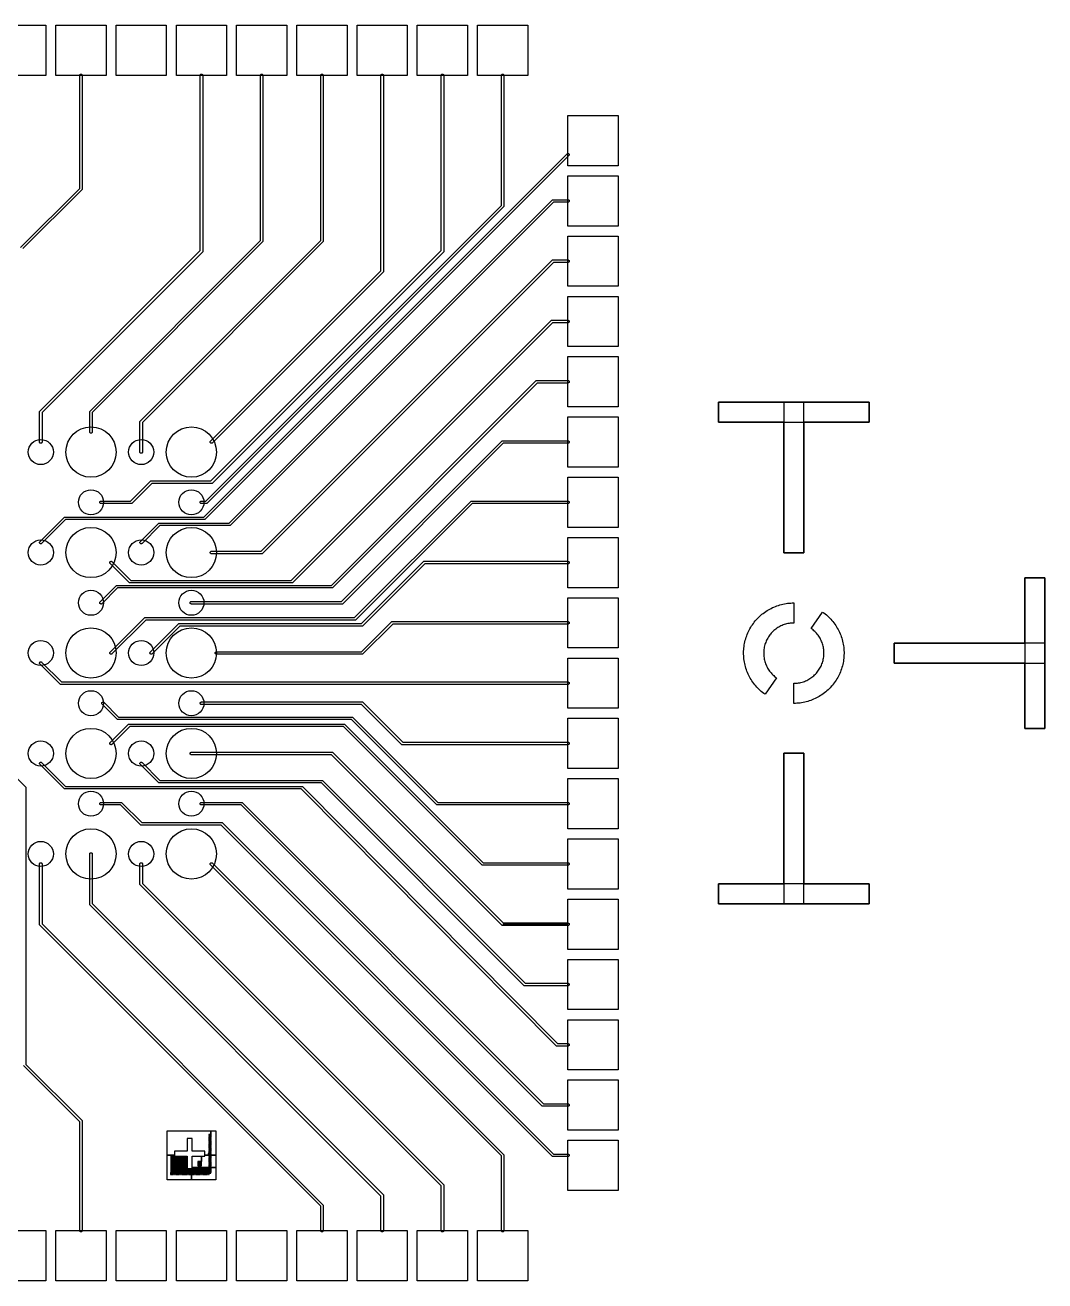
# Model space of a CAD drawing. Extents: x -17000 to 83000, y -61000 to 39000.
# Drawn here: x 51344 to 61500, y -46250 to -33750 of the extents above; entities that cross this region are included whole.
import ezdxf

# ---------------------------------------------------------------- set-up
doc = ezdxf.new("R2010")
doc.units = 0
doc.layers.add('Central Electrodes', color=2, linetype='CONTINUOUS')

# ---------------------------------------------------------------- blocks, each defined once
blk = doc.blocks.new('BIG_photolith_alignment1')
at = {"layer": 'Central Electrodes'}
for points in [[(-225, -17.5), (-225, 225), (210, 225), (210, 190), (190, 190), (190, 185), (210, 185), (210, 180.5), (190, 180.5), (190, 175.5), (210, 175.5), (210, 171), (190, 171), (190, 166), (210, 166), (210, 161.5), (190, 161.5), (190, 156.5), (210, 156.5), (210, 152), (190, 152), (190, 147), (210, 147), (210, 142.5), (190, 142.5), (190, 137.5), (210, 137.5), (210, 133), (190, 133), (190, 128), (210, 128), (210, 123.5), (190, 123.5), (190, 118.5), (210, 118.5), (210, 114), (190, 114), (190, 109), (210, 109), (210, 104.5), (190, 104.5), (190, 99.5), (210, 99.5), (210, 95), (190, 95), (190, 90), (210, 90), (210, 85.5), (190, 85.5), (190, 80.5), (210, 80.5), (210, 76), (190, 76), (190, 71), (210, 71), (210, 66.5), (190, 66.5), (190, 61.5), (210, 61.5), (210, 57), (190, 57), (190, 52), (210, 52), (210, 47.5), (190, 47.5), (190, 42.5), (210, 42.5), (210, 38), (190, 38), (190, 33), (210, 33), (210, 28.5), (190, 28.5), (190, 23.5), (210, 23.5), (210, 19), (190, 19), (190, 14), (210, 14), (210, 9.5), (190, 9.5), (190, 4.5), (210, 4.5), (210, 0), (185, 0), (185, -5), (210, -5), (210, -9.5), (190, -9.5), (190, -14.5), (210, -14.5), (210, 225), (260, 225), (260, -17.5), (150, -17.5), (150, 25), (25, 25), (25, 150), (-25, 150), (-25, 25), (-150, 25), (-150, -17.5)], [(-225, -260), (-225, -17.5), (-185, -17.5), (-185, -190), (-190, -190), (-190, -210), (-185, -210), (-185, -17.5), (-175.5, -17.5), (-175.5, -190), (-180.5, -190), (-180.5, -210), (-175.5, -210), (-175.5, -17.5), (-166, -17.5), (-166, -190), (-171, -190), (-171, -210), (-166, -210), (-166, -17.5), (-156.5, -17.5), (-156.5, -190), (-161.5, -190), (-161.5, -210), (-156.5, -210), (-156.5, -17.5), (-150, -17.5), (-150, -25), (-147, -25), (-147, -190), (-152, -190), (-152, -210), (-147, -210), (-147, -25), (-137.5, -25), (-137.5, -190), (-142.5, -190), (-142.5, -210), (-137.5, -210), (-137.5, -25), (-128, -25), (-128, -190), (-133, -190), (-133, -210), (-128, -210), (-128, -25), (-118.5, -25), (-118.5, -190), (-123.5, -190), (-123.5, -210), (-118.5, -210), (-118.5, -25), (-109, -25), (-109, -190), (-114, -190), (-114, -210), (-109, -210), (-109, -25), (-99.5, -25), (-99.5, -190), (-104.5, -190), (-104.5, -210), (-99.5, -210), (-99.5, -25), (-90, -25), (-90, -190), (-95, -190), (-95, -210), (-90, -210), (-90, -25), (-80.5, -25), (-80.5, -190), (-85.5, -190), (-85.5, -210), (-80.5, -210), (-80.5, -25), (-71, -25), (-71, -190), (-76, -190), (-76, -210), (-71, -210), (-71, -25), (-61.5, -25), (-61.5, -190), (-66.5, -190), (-66.5, -210), (-61.5, -210), (-61.5, -25), (-52, -25), (-52, -190), (-57, -190), (-57, -210), (-52, -210), (-52, -25), (-42.5, -25), (-42.5, -190), (-47.5, -190), (-47.5, -210), (-42.5, -210), (-42.5, -25), (-33, -25), (-33, -190), (-38, -190), (-38, -210), (-33, -210), (-33, -25), (-25, -25), (-25, -150), (-23.5, -150), (-23.5, -190), (-28.5, -190), (-28.5, -210), (-23.5, -210), (-23.5, -150), (-14, -150), (-14, -190), (-19, -190), (-19, -210), (-14, -210), (-14, -150), (-4.5, -150), (-4.5, -190), (-9.5, -190), (-9.5, -210), (-4.5, -210), (-4.5, -150), (5, -150), (5, -185), (0, -185), (0, -210), (5, -210), (5, -150), (14.5, -150), (14.5, -190), (9.5, -190), (9.5, -210), (14.5, -210), (14.5, -150), (17.5, -150), (17.5, -260)], [(25, -138.75), (25, -25), (117.5, -25), (117.5, -77.5), (82.5, -77.5), (82.5, -122.5), (117.5, -122.5), (117.5, -25), (150, -25), (150, -17.5), (210, -17.5), (210, -19), (190, -19), (190, -24), (210, -24), (210, -28.5), (190, -28.5), (190, -33.5), (210, -33.5), (210, -38), (190, -38), (190, -43), (210, -43), (210, -47.5), (190, -47.5), (190, -52.5), (210, -52.5), (210, -57), (190, -57), (190, -62), (210, -62), (210, -66.5), (190, -66.5), (190, -71.5), (210, -71.5), (210, -76), (190, -76), (190, -81), (210, -81), (210, -85.5), (190, -85.5), (190, -90.5), (210, -90.5), (210, -95), (190, -95), (190, -100), (210, -100), (210, -104.5), (190, -104.5), (190, -109.5), (210, -109.5), (210, -114), (190, -114), (190, -119), (210, -119), (210, -123.5), (190, -123.5), (190, -128.5), (210, -128.5), (210, -133), (190, -133), (190, -138), (210, -138), (210, -17.5), (260, -17.5), (260, -138.75)], [(92.5, -117.5), (87.5, -112.5), (87.5, -87.5), (92.5, -82.5), (107.5, -82.5), (112.5, -87.5), (112.5, -112.5), (107.5, -117.5), (92.5, -117.5), (92.5, -110), (95, -112.5), (105, -112.5), (107.5, -110), (107.5, -90), (105, -87.5), (95, -87.5), (92.5, -90)], [(17.5, -260), (17.5, -150), (24, -150), (24, -190), (19, -190), (19, -210), (24, -210), (24, -150), (25, -150), (25, -138.75), (33.5, -138.75), (33.5, -190), (28.5, -190), (28.5, -210), (33.5, -210), (33.5, -138.75), (43, -138.75), (43, -190), (38, -190), (38, -210), (43, -210), (43, -138.75), (52.5, -138.75), (52.5, -190), (47.5, -190), (47.5, -210), (52.5, -210), (52.5, -138.75), (62, -138.75), (62, -190), (57, -190), (57, -210), (62, -210), (62, -138.75), (71.5, -138.75), (71.5, -190), (66.5, -190), (66.5, -210), (71.5, -210), (71.5, -138.75), (81, -138.75), (81, -190), (76, -190), (76, -210), (81, -210), (81, -138.75), (90.5, -138.75), (90.5, -190), (85.5, -190), (85.5, -210), (90.5, -210), (90.5, -138.75), (100, -138.75), (100, -190), (95, -190), (95, -210), (100, -210), (100, -138.75), (109.5, -138.75), (109.5, -190), (104.5, -190), (104.5, -210), (109.5, -210), (109.5, -138.75), (119, -138.75), (119, -190), (114, -190), (114, -210), (119, -210), (119, -138.75), (128.5, -138.75), (128.5, -190), (123.5, -190), (123.5, -210), (128.5, -210), (128.5, -138.75), (138, -138.75), (138, -190), (133, -190), (133, -210), (138, -210), (138, -138.75), (147.5, -138.75), (147.5, -190), (142.5, -190), (142.5, -210), (147.5, -210), (147.5, -138.75), (157, -138.75), (157, -190), (152, -190), (152, -210), (157, -210), (157, -138.75), (166.5, -138.75), (166.5, -190), (161.5, -190), (161.5, -210), (166.5, -210), (166.5, -138.75), (176, -138.75), (176, -190), (171, -190), (171, -210), (176, -210), (176, -138.75), (185.5, -138.75), (185.5, -190), (180.5, -190), (180.5, -210), (185.5, -210), (185.5, -138.75), (210, -138.75), (210, -142.5), (190, -142.5), (190, -147.5), (210, -147.5), (210, -152), (190, -152), (190, -157), (210, -157), (210, -161.5), (190, -161.5), (190, -166.5), (210, -166.5), (210, -171), (190, -171), (190, -176), (210, -176), (210, -180.5), (190, -180.5), (190, -185.5), (210, -185.5), (210, -190), (190, -190), (190, -210), (195, -210), (195, -195), (210, -195), (210, -138.75), (260, -138.75), (260, -260)]]:
    blk.add_lwpolyline(points, close=True, dxfattribs=at)
blk = doc.blocks.new('Half_moon_alignment1')
at = {"layer": 'Central Electrodes'}
for points in [[(-286.79, -409.58), (-299.5, -400.5), (-311.75, -391), (-324, -381), (-335.75, -370.75), (-347, -360), (-358, -349), (-368.75, -337.5), (-379.25, -326), (-389.25, -314), (-398.75, -301.5), (-408, -289), (-417, -276), (-425.25, -263), (-433.25, -249.5), (-441, -236), (-448, -222), (-454.75, -208), (-461, -193.5), (-466.75, -179), (-472.25, -164.5), (-477.25, -149.5), (-481.5, -134.5), (-485.5, -119.5), (-489, -104.25), (-492, -89), (-494.5, -73.5), (-496.75, -58), (-498.25, -42.5), (-499.25, -27), (-500, -11.25), (-500, 4.25), (-499.75, 20), (-498.75, 35.5), (-497.5, 51), (-495.5, 66.5), (-493.25, 82), (-490.5, 97.5), (-487.25, 112.75), (-483.5, 127.75), (-479.25, 143), (-474.5, 157.75), (-469.25, 172.5), (-463.75, 187), (-457.75, 201.5), (-451, 215.75), (-444.25, 229.75), (-436.75, 243.5), (-429, 257), (-420.75, 270.25), (-412, 283.25), (-403, 296), (-393.5, 308.5), (-383.75, 320.5), (-373.5, 332.5), (-363, 344), (-352, 355), (-340.75, 366), (-329.25, 376.5), (-317.25, 386.5), (-305, 396.25), (-292.5, 405.5), (-279.75, 414.5), (-266.5, 423), (-253.25, 431.25), (-239.75, 438.75), (-225.75, 446), (-211.75, 453), (-197.5, 459.25), (-183, 465.25), (-168.5, 470.75), (-153.75, 475.75), (-138.75, 480.5), (-123.75, 484.5), (-108.5, 488), (-93.25, 491.25), (-77.75, 494), (-62.25, 496.25), (-46.75, 497.75), (-31.25, 499), (-15.5, 499.75), (0, 500), (0, 300), (-12, 299.75), (-24, 299), (-36, 297.75), (-48, 296.25), (-59.75, 294), (-71.5, 291.25), (-83.25, 288.25), (-94.75, 284.75), (-106.25, 280.75), (-117.25, 276.25), (-128.25, 271.25), (-139, 265.75), (-149.75, 260), (-160, 253.75), (-170, 247.25), (-179.75, 240.25), (-189.25, 232.75), (-198.5, 225), (-207.5, 216.75), (-216, 208.25), (-224.25, 199.5), (-232, 190.25), (-239.5, 180.75), (-246.5, 171), (-253.25, 161), (-259.5, 150.75), (-265.25, 140.25), (-270.75, 129.5), (-275.75, 118.5), (-280.25, 107.25), (-284.25, 96), (-288, 84.5), (-291, 72.75), (-293.75, 61), (-296, 49.25), (-297.75, 37.25), (-299, 25.25), (-299.75, 13.25), (-300, 1.25), (-299.75, -10.75), (-299.25, -22.75), (-298, -34.75), (-296.25, -46.75), (-294.25, -58.75), (-291.75, -70.5), (-288.5, -82), (-285, -93.5), (-281, -105), (-276.75, -116.25), (-271.75, -127.25), (-266.5, -138), (-260.75, -148.5), (-254.5, -159), (-248, -169), (-241, -178.75), (-233.5, -188.25), (-225.75, -197.5), (-217.75, -206.5), (-209.25, -215), (-200.5, -223.25), (-191.25, -231.25), (-181.75, -238.75), (-172.07, -245.75)], [(0, -500), (0, -300), (12, -299.75), (24, -299), (36, -297.75), (48, -296.25), (59.75, -294), (71.5, -291.25), (83.25, -288.25), (94.75, -284.75), (106.25, -280.75), (117.25, -276.25), (128.25, -271.25), (139, -265.75), (149.75, -260), (160, -253.75), (170, -247.25), (179.75, -240.25), (189.25, -232.75), (198.5, -225), (207.5, -216.75), (216, -208.25), (224.25, -199.5), (232, -190.25), (239.5, -180.75), (246.5, -171), (253.25, -161), (259.5, -150.75), (265.25, -140.25), (270.75, -129.5), (275.75, -118.5), (280.25, -107.25), (284.25, -96), (288, -84.5), (291, -72.75), (293.75, -61), (296, -49.25), (297.75, -37.25), (299, -25.25), (299.75, -13.25), (300, -1.25), (299.75, 10.75), (299.25, 22.75), (298, 34.75), (296.25, 46.75), (294.25, 58.75), (291.75, 70.5), (288.5, 82), (285, 93.5), (281, 105), (276.75, 116.25), (271.75, 127.25), (266.5, 138), (260.75, 148.5), (254.5, 159), (248, 169), (241, 178.75), (233.5, 188.25), (225.75, 197.5), (217.75, 206.5), (209.25, 215), (200.5, 223.25), (191.25, 231.25), (181.75, 238.75), (172.07, 245.75), (286.79, 409.58), (299.5, 400.5), (311.75, 391), (324, 381), (335.75, 370.75), (347, 360), (358, 349), (368.75, 337.5), (379.25, 326), (389.25, 314), (398.75, 301.5), (408, 289), (417, 276), (425.25, 263), (433.25, 249.5), (441, 236), (448, 222), (454.75, 208), (461, 193.5), (466.75, 179), (472.25, 164.5), (477.25, 149.5), (481.5, 134.5), (485.5, 119.5), (489, 104.25), (492, 89), (494.5, 73.5), (496.75, 58), (498.25, 42.5), (499.25, 27), (500, 11.25), (500, -4.25), (499.75, -20), (498.75, -35.5), (497.5, -51), (495.5, -66.5), (493.25, -82), (490.5, -97.5), (487.25, -112.75), (483.5, -127.75), (479.25, -143), (474.5, -157.75), (469.25, -172.5), (463.75, -187), (457.75, -201.5), (451, -215.75), (444.25, -229.75), (436.75, -243.5), (429, -257), (420.75, -270.25), (412, -283.25), (403, -296), (393.5, -308.5), (383.75, -320.5), (373.5, -332.5), (363, -344), (352, -355), (340.75, -366), (329.25, -376.5), (317.25, -386.5), (305, -396.25), (292.5, -405.5), (279.75, -414.5), (266.5, -423), (253.25, -431.25), (239.75, -438.75), (225.75, -446), (211.75, -453), (197.5, -459.25), (183, -465.25), (168.5, -470.75), (153.75, -475.75), (138.75, -480.5), (123.75, -484.5), (108.5, -488), (93.25, -491.25), (77.75, -494), (62.25, -496.25), (46.75, -497.75), (31.25, -499), (15.5, -499.75)]]:
    blk.add_lwpolyline(points, close=True, dxfattribs=at)

msp = doc.modelspace()

# ---------------------------------------------------------------- linework, layer by layer
at = {"layer": 'Central Electrodes'}
for points in [[(51050, -34250), (51050, -33750), (51550, -33750), (51550, -34250)], [(51650, -34250), (51650, -33750), (52150, -33750), (52150, -34250)], [(52250, -34250), (52250, -33750), (52750, -33750), (52750, -34250)], [(52850, -34250), (52850, -33750), (53350, -33750), (53350, -34250)], [(53450, -34250), (53450, -33750), (53950, -33750), (53950, -34250)], [(54050, -34250), (54050, -33750), (54550, -33750), (54550, -34250)], [(54650, -34250), (54650, -33750), (55150, -33750), (55150, -34250)], [(55250, -34250), (55250, -33750), (55750, -33750), (55750, -34250)], [(55850, -34250), (55850, -33750), (56350, -33750), (56350, -34250)], [(51498.769, -37912.5), (51496.354, -37912.02), (51494.079, -37911.077), (51492.032, -37909.709), (51490.291, -37907.968), (51488.923, -37905.921), (51487.98, -37903.646), (51487.5, -37901.231), (51487.5, -37594.822), (53087.5, -35994.822), (53087.5, -34248.769), (53087.98, -34246.354), (53088.923, -34244.079), (53090.291, -34242.032), (53092.032, -34240.291), (53094.079, -34238.923), (53096.354, -34237.98), (53098.769, -34237.5), (53101.231, -34237.5), (53103.646, -34237.98), (53105.921, -34238.923), (53107.968, -34240.291), (53109.709, -34242.032), (53111.077, -34244.079), (53112.02, -34246.354), (53112.5, -34248.769), (53112.5, -36005.178), (51512.5, -37605.178), (51512.5, -37901.231), (51512.02, -37903.646), (51511.077, -37905.921), (51509.709, -37907.968), (51507.968, -37909.709), (51505.921, -37911.077), (51503.646, -37912.02), (51501.231, -37912.5)], [(51998.769, -37812.5), (51996.354, -37812.02), (51994.079, -37811.077), (51992.032, -37809.709), (51990.291, -37807.968), (51988.923, -37805.921), (51987.98, -37803.646), (51987.5, -37801.231), (51987.5, -37594.822), (53687.5, -35894.822), (53687.5, -34248.769), (53687.98, -34246.354), (53688.923, -34244.079), (53690.291, -34242.032), (53692.032, -34240.291), (53694.079, -34238.923), (53696.354, -34237.98), (53698.769, -34237.5), (53701.231, -34237.5), (53703.646, -34237.98), (53705.921, -34238.923), (53707.968, -34240.291), (53709.709, -34242.032), (53711.077, -34244.079), (53712.02, -34246.354), (53712.5, -34248.769), (53712.5, -35905.178), (52012.5, -37605.178), (52012.5, -37801.231), (52012.02, -37803.646), (52011.077, -37805.921), (52009.709, -37807.968), (52007.968, -37809.709), (52005.921, -37811.077), (52003.646, -37812.02), (52001.231, -37812.5)], [(52098.769, -38512.5), (52096.354, -38512.02), (52094.079, -38511.077), (52092.032, -38509.709), (52090.291, -38507.968), (52088.923, -38505.921), (52087.98, -38503.646), (52087.5, -38501.231), (52087.5, -38498.769), (52087.98, -38496.354), (52088.923, -38494.079), (52090.291, -38492.032), (52092.032, -38490.291), (52094.079, -38488.923), (52096.354, -38487.98), (52098.769, -38487.5), (52394.822, -38487.5), (52594.822, -38287.5), (53194.822, -38287.5), (55487.5, -35994.822), (55487.5, -34248.769), (55487.98, -34246.354), (55488.923, -34244.079), (55490.291, -34242.032), (55492.032, -34240.291), (55494.079, -34238.923), (55496.354, -34237.98), (55498.769, -34237.5), (55501.231, -34237.5), (55503.646, -34237.98), (55505.921, -34238.923), (55507.968, -34240.291), (55509.709, -34242.032), (55511.077, -34244.079), (55512.02, -34246.354), (55512.5, -34248.769), (55512.5, -36005.178), (53205.178, -38312.5), (52605.178, -38312.5), (52405.178, -38512.5)], [(52498.769, -38012.5), (52496.354, -38012.02), (52494.079, -38011.077), (52492.032, -38009.709), (52490.291, -38007.968), (52488.923, -38005.921), (52487.98, -38003.646), (52487.5, -38001.231), (52487.5, -37694.822), (54287.5, -35894.822), (54287.5, -34248.769), (54287.98, -34246.354), (54288.923, -34244.079), (54290.291, -34242.032), (54292.032, -34240.291), (54294.079, -34238.923), (54296.354, -34237.98), (54298.769, -34237.5), (54301.231, -34237.5), (54303.646, -34237.98), (54305.921, -34238.923), (54307.968, -34240.291), (54309.709, -34242.032), (54311.077, -34244.079), (54312.02, -34246.354), (54312.5, -34248.769), (54312.5, -35905.178), (52512.5, -37705.178), (52512.5, -38001.231), (52512.02, -38003.646), (52511.077, -38005.921), (52509.709, -38007.968), (52507.968, -38009.709), (52505.921, -38011.077), (52503.646, -38012.02), (52501.231, -38012.5)], [(53098.769, -38512.5), (53096.354, -38512.02), (53094.079, -38511.077), (53092.032, -38509.709), (53090.291, -38507.968), (53088.923, -38505.921), (53087.98, -38503.646), (53087.5, -38501.231), (53087.5, -38498.769), (53087.98, -38496.354), (53088.923, -38494.079), (53090.291, -38492.032), (53092.032, -38490.291), (53094.079, -38488.923), (53096.354, -38487.98), (53098.769, -38487.5), (53144.822, -38487.5), (56087.5, -35544.822), (56087.5, -34248.769), (56087.98, -34246.354), (56088.923, -34244.079), (56090.291, -34242.032), (56092.032, -34240.291), (56094.079, -34238.923), (56096.354, -34237.98), (56098.769, -34237.5), (56101.231, -34237.5), (56103.646, -34237.98), (56105.921, -34238.923), (56107.968, -34240.291), (56109.709, -34242.032), (56111.077, -34244.079), (56112.02, -34246.354), (56112.5, -34248.769), (56112.5, -35555.178), (53155.178, -38512.5)], [(53198.769, -37912.5), (53196.354, -37912.02), (53194.079, -37911.077), (53192.032, -37909.709), (53190.291, -37907.968), (53188.923, -37905.921), (53187.98, -37903.646), (53187.5, -37901.231), (53187.5, -37898.769), (53187.98, -37896.354), (53188.922, -37894.079), (53190.29, -37892.032), (54887.5, -36194.822), (54887.5, -34248.769), (54887.98, -34246.354), (54888.923, -34244.079), (54890.291, -34242.032), (54892.032, -34240.291), (54894.079, -34238.923), (54896.354, -34237.98), (54898.769, -34237.5), (54901.231, -34237.5), (54903.646, -34237.98), (54905.921, -34238.923), (54907.968, -34240.291), (54909.709, -34242.032), (54911.077, -34244.079), (54912.02, -34246.354), (54912.5, -34248.769), (54912.5, -36205.178), (53207.968, -37909.71), (53205.921, -37911.078), (53203.646, -37912.02), (53201.231, -37912.5)], [(56750, -35150), (56750, -34650), (57250, -34650), (57250, -35150)], [(51498.769, -38912.5), (51496.354, -38912.02), (51494.079, -38911.077), (51492.032, -38909.709), (51490.291, -38907.968), (51488.923, -38905.921), (51487.98, -38903.646), (51487.5, -38901.231), (51487.5, -38898.769), (51487.98, -38896.354), (51488.922, -38894.079), (51490.29, -38892.032), (51734.822, -38647.5), (53124.822, -38647.5), (56742.032, -35030.29), (56744.079, -35028.922), (56746.354, -35027.98), (56748.769, -35027.5), (56751.231, -35027.5), (56753.646, -35027.98), (56755.921, -35028.923), (56757.968, -35030.291), (56759.709, -35032.032), (56761.077, -35034.079), (56762.02, -35036.354), (56762.5, -35038.769), (56762.5, -35041.231), (56762.02, -35043.646), (56761.078, -35045.921), (56759.71, -35047.968), (53135.178, -38672.5), (51745.178, -38672.5), (51507.968, -38909.71), (51505.921, -38911.078), (51503.646, -38912.02), (51501.231, -38912.5)], [(56750, -35750), (56750, -35250), (57250, -35250), (57250, -35750)], [(52498.769, -38912.5), (52496.354, -38912.02), (52494.079, -38911.077), (52492.032, -38909.709), (52490.291, -38907.968), (52488.923, -38905.921), (52487.98, -38903.646), (52487.5, -38901.231), (52487.5, -38898.769), (52487.98, -38896.354), (52488.922, -38894.079), (52490.29, -38892.032), (52674.822, -38707.5), (53374.822, -38707.5), (56594.822, -35487.5), (56751.231, -35487.5), (56753.646, -35487.98), (56755.921, -35488.923), (56757.968, -35490.291), (56759.709, -35492.032), (56761.077, -35494.079), (56762.02, -35496.354), (56762.5, -35498.769), (56762.5, -35501.231), (56762.02, -35503.646), (56761.077, -35505.921), (56759.709, -35507.968), (56757.968, -35509.709), (56755.921, -35511.077), (56753.646, -35512.02), (56751.231, -35512.5), (56605.178, -35512.5), (53385.178, -38732.5), (52685.178, -38732.5), (52507.968, -38909.71), (52505.921, -38911.078), (52503.646, -38912.02), (52501.231, -38912.5)], [(56750, -36350), (56750, -35850), (57250, -35850), (57250, -36350)], [(53198.769, -39012.5), (53196.354, -39012.02), (53194.079, -39011.077), (53192.032, -39009.709), (53190.291, -39007.968), (53188.923, -39005.921), (53187.98, -39003.646), (53187.5, -39001.231), (53187.5, -38998.769), (53187.98, -38996.354), (53188.923, -38994.079), (53190.291, -38992.032), (53192.032, -38990.291), (53194.079, -38988.923), (53196.354, -38987.98), (53198.769, -38987.5), (53694.822, -38987.5), (56594.822, -36087.5), (56751.231, -36087.5), (56753.646, -36087.98), (56755.921, -36088.923), (56757.968, -36090.291), (56759.709, -36092.032), (56761.077, -36094.079), (56762.02, -36096.354), (56762.5, -36098.769), (56762.5, -36101.231), (56762.02, -36103.646), (56761.077, -36105.921), (56759.709, -36107.968), (56757.968, -36109.709), (56755.921, -36111.077), (56753.646, -36112.02), (56751.231, -36112.5), (56605.178, -36112.5), (53705.178, -39012.5)], [(56750, -36950), (56750, -36450), (57250, -36450), (57250, -36950)], [(52384.822, -39302.5), (52190.29, -39107.968), (52188.922, -39105.921), (52187.98, -39103.646), (52187.5, -39101.231), (52187.5, -39098.769), (52187.98, -39096.354), (52188.923, -39094.079), (52190.291, -39092.032), (52192.032, -39090.291), (52194.079, -39088.923), (52196.354, -39087.98), (52198.769, -39087.5), (52201.231, -39087.5), (52203.646, -39087.98), (52205.921, -39088.922), (52207.968, -39090.29), (52395.178, -39277.5), (53994.822, -39277.5), (56584.822, -36687.5), (56751.231, -36687.5), (56753.646, -36687.98), (56755.921, -36688.923), (56757.968, -36690.291), (56759.709, -36692.032), (56761.077, -36694.079), (56762.02, -36696.354), (56762.5, -36698.769), (56762.5, -36701.231), (56762.02, -36703.646), (56761.077, -36705.921), (56759.709, -36707.968), (56757.968, -36709.709), (56755.921, -36711.077), (56753.646, -36712.02), (56751.231, -36712.5), (56595.178, -36712.5), (54005.178, -39302.5)], [(56750, -37550), (56750, -37050), (57250, -37050), (57250, -37550)], [(52098.769, -39512.5), (52096.354, -39512.02), (52094.079, -39511.077), (52092.032, -39509.709), (52090.291, -39507.968), (52088.923, -39505.921), (52087.98, -39503.646), (52087.5, -39501.231), (52087.5, -39498.769), (52087.98, -39496.354), (52088.922, -39494.079), (52090.29, -39492.032), (52254.822, -39327.5), (54394.822, -39327.5), (56434.822, -37287.5), (56751.231, -37287.5), (56753.646, -37287.98), (56755.921, -37288.923), (56757.968, -37290.291), (56759.709, -37292.032), (56761.077, -37294.079), (56762.02, -37296.354), (56762.5, -37298.769), (56762.5, -37301.231), (56762.02, -37303.646), (56761.077, -37305.921), (56759.709, -37307.968), (56757.968, -37309.709), (56755.921, -37311.077), (56753.646, -37312.02), (56751.231, -37312.5), (56445.178, -37312.5), (54405.178, -39352.5), (52265.178, -39352.5), (52107.968, -39509.71), (52105.921, -39511.078), (52103.646, -39512.02), (52101.231, -39512.5)], [(58899.865, -39001.916), (58899.865, -37701.916), (58249.865, -37701.916), (58249.865, -37501.916), (59749.865, -37501.916), (59749.865, -37701.916), (59099.865, -37701.916), (59099.865, -39001.916)], [(56750, -38150), (56750, -37650), (57250, -37650), (57250, -38150)], [(52998.769, -39512.5), (52996.354, -39512.02), (52994.079, -39511.077), (52992.032, -39509.709), (52990.291, -39507.968), (52988.923, -39505.921), (52987.98, -39503.646), (52987.5, -39501.231), (52987.5, -39498.769), (52987.98, -39496.354), (52988.923, -39494.079), (52990.291, -39492.032), (52992.032, -39490.291), (52994.079, -39488.923), (52996.354, -39487.98), (52998.769, -39487.5), (54494.822, -39487.5), (56094.822, -37887.5), (56751.231, -37887.5), (56753.646, -37887.98), (56755.921, -37888.923), (56757.968, -37890.291), (56759.709, -37892.032), (56761.077, -37894.079), (56762.02, -37896.354), (56762.5, -37898.769), (56762.5, -37901.231), (56762.02, -37903.646), (56761.077, -37905.921), (56759.709, -37907.968), (56757.968, -37909.709), (56755.921, -37911.077), (56753.646, -37912.02), (56751.231, -37912.5), (56105.178, -37912.5), (54505.178, -39512.5)], [(56750, -38750), (56750, -38250), (57250, -38250), (57250, -38750)], [(52198.769, -40012.5), (52196.354, -40012.02), (52194.079, -40011.077), (52192.032, -40009.709), (52190.291, -40007.968), (52188.923, -40005.921), (52187.98, -40003.646), (52187.5, -40001.231), (52187.5, -39998.769), (52187.98, -39996.354), (52188.922, -39994.079), (52190.29, -39992.032), (52534.822, -39647.5), (54624.822, -39647.5), (55784.822, -38487.5), (56751.231, -38487.5), (56753.646, -38487.98), (56755.921, -38488.923), (56757.968, -38490.291), (56759.709, -38492.032), (56761.077, -38494.079), (56762.02, -38496.354), (56762.5, -38498.769), (56762.5, -38501.231), (56762.02, -38503.646), (56761.077, -38505.921), (56759.709, -38507.968), (56757.968, -38509.709), (56755.921, -38511.077), (56753.646, -38512.02), (56751.231, -38512.5), (55795.178, -38512.5), (54635.178, -39672.5), (52545.178, -39672.5), (52207.968, -40009.71), (52205.921, -40011.078), (52203.646, -40012.02), (52201.231, -40012.5)], [(56750, -39350), (56750, -38850), (57250, -38850), (57250, -39350)], [(52598.769, -40012.5), (52596.354, -40012.02), (52594.079, -40011.077), (52592.032, -40009.709), (52590.291, -40007.968), (52588.923, -40005.921), (52587.98, -40003.646), (52587.5, -40001.231), (52587.5, -39998.769), (52587.98, -39996.354), (52588.922, -39994.079), (52590.29, -39992.032), (52874.822, -39707.5), (54694.822, -39707.5), (55314.822, -39087.5), (56751.231, -39087.5), (56753.646, -39087.98), (56755.921, -39088.923), (56757.968, -39090.291), (56759.709, -39092.032), (56761.077, -39094.079), (56762.02, -39096.354), (56762.5, -39098.769), (56762.5, -39101.231), (56762.02, -39103.646), (56761.077, -39105.921), (56759.709, -39107.968), (56757.968, -39109.709), (56755.921, -39111.077), (56753.646, -39112.02), (56751.231, -39112.5), (55325.178, -39112.5), (54705.178, -39732.5), (52885.178, -39732.5), (52607.968, -40009.71), (52605.921, -40011.078), (52603.646, -40012.02), (52601.231, -40012.5)], [(61300.136, -40750.973), (61300.136, -40100.973), (60000.136, -40100.973), (60000.136, -39900.973), (61300.136, -39900.973), (61300.136, -39250.973), (61500.136, -39250.973), (61500.136, -40750.973)], [(56750, -39950), (56750, -39450), (57250, -39450), (57250, -39950)], [(53248.769, -40012.5), (53246.354, -40012.02), (53244.079, -40011.077), (53242.032, -40009.709), (53240.291, -40007.968), (53238.923, -40005.921), (53237.98, -40003.646), (53237.5, -40001.231), (53237.5, -39998.769), (53237.98, -39996.354), (53238.923, -39994.079), (53240.291, -39992.032), (53242.032, -39990.291), (53244.079, -39988.923), (53246.354, -39987.98), (53248.769, -39987.5), (54694.822, -39987.5), (54994.822, -39687.5), (56751.231, -39687.5), (56753.646, -39687.98), (56755.921, -39688.923), (56757.968, -39690.291), (56759.709, -39692.032), (56761.077, -39694.079), (56762.02, -39696.354), (56762.5, -39698.769), (56762.5, -39701.231), (56762.02, -39703.646), (56761.077, -39705.921), (56759.709, -39707.968), (56757.968, -39709.709), (56755.921, -39711.077), (56753.646, -39712.02), (56751.231, -39712.5), (55005.178, -39712.5), (54705.178, -40012.5)], [(51694.822, -40312.5), (51490.29, -40107.968), (51488.922, -40105.921), (51487.98, -40103.646), (51487.5, -40101.231), (51487.5, -40098.769), (51487.98, -40096.354), (51488.923, -40094.079), (51490.291, -40092.032), (51492.032, -40090.291), (51494.079, -40088.923), (51496.354, -40087.98), (51498.769, -40087.5), (51501.231, -40087.5), (51503.646, -40087.98), (51505.921, -40088.922), (51507.968, -40090.29), (51705.178, -40287.5), (56751.231, -40287.5), (56753.646, -40287.98), (56755.921, -40288.923), (56757.968, -40290.291), (56759.709, -40292.032), (56761.077, -40294.079), (56762.02, -40296.354), (56762.5, -40298.769), (56762.5, -40301.231), (56762.02, -40303.646), (56761.077, -40305.921), (56759.709, -40307.968), (56757.968, -40309.709), (56755.921, -40311.077), (56753.646, -40312.02), (56751.231, -40312.5)], [(56750, -40550), (56750, -40050), (57250, -40050), (57250, -40550)], [(55444.822, -41512.5), (54594.822, -40662.5), (52264.822, -40662.5), (52110.29, -40507.968), (52108.922, -40505.921), (52107.98, -40503.646), (52107.5, -40501.231), (52107.5, -40498.769), (52107.98, -40496.354), (52108.923, -40494.079), (52110.291, -40492.032), (52112.032, -40490.291), (52114.079, -40488.923), (52116.354, -40487.98), (52118.769, -40487.5), (52121.231, -40487.5), (52123.646, -40487.98), (52125.921, -40488.922), (52127.968, -40490.29), (52275.178, -40637.5), (54605.178, -40637.5), (55455.178, -41487.5), (56751.231, -41487.5), (56753.646, -41487.98), (56755.921, -41488.923), (56757.968, -41490.291), (56759.709, -41492.032), (56761.077, -41494.079), (56762.02, -41496.354), (56762.5, -41498.769), (56762.5, -41501.231), (56762.02, -41503.646), (56761.077, -41505.921), (56759.709, -41507.968), (56757.968, -41509.709), (56755.921, -41511.077), (56753.646, -41512.02), (56751.231, -41512.5)], [(55094.822, -40912.5), (54694.822, -40512.5), (53098.769, -40512.5), (53096.354, -40512.02), (53094.079, -40511.077), (53092.032, -40509.709), (53090.291, -40507.968), (53088.923, -40505.921), (53087.98, -40503.646), (53087.5, -40501.231), (53087.5, -40498.769), (53087.98, -40496.354), (53088.923, -40494.079), (53090.291, -40492.032), (53092.032, -40490.291), (53094.079, -40488.923), (53096.354, -40487.98), (53098.769, -40487.5), (54705.178, -40487.5), (55105.178, -40887.5), (56751.231, -40887.5), (56753.646, -40887.98), (56755.921, -40888.923), (56757.968, -40890.291), (56759.709, -40892.032), (56761.077, -40894.079), (56762.02, -40896.354), (56762.5, -40898.769), (56762.5, -40901.231), (56762.02, -40903.646), (56761.077, -40905.921), (56759.709, -40907.968), (56757.968, -40909.709), (56755.921, -40911.077), (56753.646, -40912.02), (56751.231, -40912.5)], [(55894.822, -42112.5), (54514.822, -40732.5), (52385.178, -40732.5), (52207.968, -40909.71), (52205.921, -40911.078), (52203.646, -40912.02), (52201.231, -40912.5), (52198.769, -40912.5), (52196.354, -40912.02), (52194.079, -40911.077), (52192.032, -40909.709), (52190.291, -40907.968), (52188.923, -40905.921), (52187.98, -40903.646), (52187.5, -40901.231), (52187.5, -40898.769), (52187.98, -40896.354), (52188.922, -40894.079), (52190.29, -40892.032), (52374.822, -40707.5), (54525.178, -40707.5), (55905.178, -42087.5), (56751.231, -42087.5), (56753.646, -42087.98), (56755.921, -42088.923), (56757.968, -42090.291), (56759.709, -42092.032), (56761.077, -42094.079), (56762.02, -42096.354), (56762.5, -42098.769), (56762.5, -42101.231), (56762.02, -42103.646), (56761.077, -42105.921), (56759.709, -42107.968), (56757.968, -42109.709), (56755.921, -42111.077), (56753.646, -42112.02), (56751.231, -42112.5)], [(56750, -41150), (56750, -40650), (57250, -40650), (57250, -41150)], [(56094.822, -42712.5), (54394.822, -41012.5), (52998.769, -41012.5), (52996.354, -41012.02), (52994.079, -41011.077), (52992.032, -41009.709), (52990.291, -41007.968), (52988.923, -41005.921), (52987.98, -41003.646), (52987.5, -41001.231), (52987.5, -40998.769), (52987.98, -40996.354), (52988.923, -40994.079), (52990.291, -40992.032), (52992.032, -40990.291), (52994.079, -40988.923), (52996.354, -40987.98), (52998.769, -40987.5), (54405.178, -40987.5), (56105.178, -42687.5), (56751.231, -42687.5), (56753.646, -42687.98), (56755.921, -42688.923), (56757.968, -42690.291), (56759.709, -42692.032), (56761.077, -42694.079), (56762.02, -42696.354), (56762.5, -42698.769), (56762.5, -42701.231), (56762.02, -42703.646), (56761.077, -42705.921), (56759.709, -42707.968), (56757.968, -42709.709), (56755.921, -42711.077), (56753.646, -42712.02), (56751.231, -42712.5)], [(58249.137, -42498.084), (58249.137, -42298.084), (58899.137, -42298.084), (58899.137, -40998.084), (59099.137, -40998.084), (59099.137, -42298.084), (59749.137, -42298.084), (59749.137, -42498.084)], [(56634.794, -43912.5), (54094.794, -41352.5), (51734.822, -41352.5), (51490.29, -41107.968), (51488.922, -41105.921), (51487.98, -41103.646), (51487.5, -41101.231), (51487.5, -41098.769), (51487.98, -41096.354), (51488.923, -41094.079), (51490.291, -41092.032), (51492.032, -41090.291), (51494.079, -41088.923), (51496.354, -41087.98), (51498.769, -41087.5), (51501.231, -41087.5), (51503.646, -41087.98), (51505.921, -41088.922), (51507.968, -41090.29), (51745.178, -41327.5), (54105.206, -41327.5), (56645.206, -43887.5), (56751.231, -43887.5), (56753.646, -43887.98), (56755.921, -43888.923), (56757.968, -43890.291), (56759.709, -43892.032), (56761.077, -43894.079), (56762.02, -43896.354), (56762.5, -43898.769), (56762.5, -43901.231), (56762.02, -43903.646), (56761.077, -43905.921), (56759.709, -43907.968), (56757.968, -43909.709), (56755.921, -43911.077), (56753.646, -43912.02), (56751.231, -43912.5)], [(56314.822, -43312.5), (54294.822, -41292.5), (52674.822, -41292.5), (52490.29, -41107.968), (52488.922, -41105.921), (52487.98, -41103.646), (52487.5, -41101.231), (52487.5, -41098.769), (52487.98, -41096.354), (52488.923, -41094.079), (52490.291, -41092.032), (52492.032, -41090.291), (52494.079, -41088.923), (52496.354, -41087.98), (52498.769, -41087.5), (52501.231, -41087.5), (52503.646, -41087.98), (52505.921, -41088.922), (52507.968, -41090.29), (52685.178, -41267.5), (54305.178, -41267.5), (56325.178, -43287.5), (56751.231, -43287.5), (56753.646, -43287.98), (56755.921, -43288.923), (56757.968, -43290.291), (56759.709, -43292.032), (56761.077, -43294.079), (56762.02, -43296.354), (56762.5, -43298.769), (56762.5, -43301.231), (56762.02, -43303.646), (56761.077, -43305.921), (56759.709, -43307.968), (56757.968, -43309.709), (56755.921, -43311.077), (56753.646, -43312.02), (56751.231, -43312.5)], [(56750, -41750), (56750, -41250), (57250, -41250), (57250, -41750)], [(56594.822, -45012.5), (53294.822, -41712.5), (52494.822, -41712.5), (52294.822, -41512.5), (52098.769, -41512.5), (52096.354, -41512.02), (52094.079, -41511.077), (52092.032, -41509.709), (52090.291, -41507.968), (52088.923, -41505.921), (52087.98, -41503.646), (52087.5, -41501.231), (52087.5, -41498.769), (52087.98, -41496.354), (52088.923, -41494.079), (52090.291, -41492.032), (52092.032, -41490.291), (52094.079, -41488.923), (52096.354, -41487.98), (52098.769, -41487.5), (52305.178, -41487.5), (52505.178, -41687.5), (53305.178, -41687.5), (56605.178, -44987.5), (56751.231, -44987.5), (56753.646, -44987.98), (56755.921, -44988.923), (56757.968, -44990.291), (56759.709, -44992.032), (56761.077, -44994.079), (56762.02, -44996.354), (56762.5, -44998.769), (56762.5, -45001.231), (56762.02, -45003.646), (56761.077, -45005.921), (56759.709, -45007.968), (56757.968, -45009.709), (56755.921, -45011.077), (56753.646, -45012.02), (56751.231, -45012.5)], [(56494.822, -44512.5), (53494.822, -41512.5), (53098.769, -41512.5), (53096.354, -41512.02), (53094.079, -41511.077), (53092.032, -41509.709), (53090.291, -41507.968), (53088.923, -41505.921), (53087.98, -41503.646), (53087.5, -41501.231), (53087.5, -41498.769), (53087.98, -41496.354), (53088.923, -41494.079), (53090.291, -41492.032), (53092.032, -41490.291), (53094.079, -41488.923), (53096.354, -41487.98), (53098.769, -41487.5), (53505.178, -41487.5), (56505.178, -44487.5), (56751.231, -44487.5), (56753.646, -44487.98), (56755.921, -44488.923), (56757.968, -44490.291), (56759.709, -44492.032), (56761.077, -44494.079), (56762.02, -44496.354), (56762.5, -44498.769), (56762.5, -44501.231), (56762.02, -44503.646), (56761.077, -44505.921), (56759.709, -44507.968), (56757.968, -44509.709), (56755.921, -44511.077), (56753.646, -44512.02), (56751.231, -44512.5)], [(56750, -42350), (56750, -41850), (57250, -41850), (57250, -42350)], [(54898.769, -45762.5), (54896.354, -45762.02), (54894.079, -45761.077), (54892.032, -45759.709), (54890.291, -45757.968), (54888.923, -45755.921), (54887.98, -45753.646), (54887.5, -45751.231), (54887.5, -45405.178), (51987.5, -42505.178), (51987.5, -41998.769), (51987.98, -41996.354), (51988.923, -41994.079), (51990.291, -41992.032), (51992.032, -41990.291), (51994.079, -41988.923), (51996.354, -41987.98), (51998.769, -41987.5), (52001.231, -41987.5), (52003.646, -41987.98), (52005.921, -41988.923), (52007.968, -41990.291), (52009.709, -41992.032), (52011.077, -41994.079), (52012.02, -41996.354), (52012.5, -41998.769), (52012.5, -42494.822), (54912.5, -45394.822), (54912.5, -45751.231), (54912.02, -45753.646), (54911.077, -45755.921), (54909.709, -45757.968), (54907.968, -45759.709), (54905.921, -45761.077), (54903.646, -45762.02), (54901.231, -45762.5)], [(54298.769, -45762.5), (54296.354, -45762.02), (54294.079, -45761.077), (54292.032, -45759.709), (54290.291, -45757.968), (54288.923, -45755.921), (54287.98, -45753.646), (54287.5, -45751.231), (54287.5, -45505.178), (51487.5, -42705.178), (51487.5, -42098.769), (51487.98, -42096.354), (51488.923, -42094.079), (51490.291, -42092.032), (51492.032, -42090.291), (51494.079, -42088.923), (51496.354, -42087.98), (51498.769, -42087.5), (51501.231, -42087.5), (51503.646, -42087.98), (51505.921, -42088.923), (51507.968, -42090.291), (51509.709, -42092.032), (51511.077, -42094.079), (51512.02, -42096.354), (51512.5, -42098.769), (51512.5, -42694.822), (54312.5, -45494.822), (54312.5, -45751.231), (54312.02, -45753.646), (54311.077, -45755.921), (54309.709, -45757.968), (54307.968, -45759.709), (54305.921, -45761.077), (54303.646, -45762.02), (54301.231, -45762.5)], [(55498.769, -45762.5), (55496.354, -45762.02), (55494.079, -45761.077), (55492.032, -45759.709), (55490.291, -45757.968), (55488.923, -45755.921), (55487.98, -45753.646), (55487.5, -45751.231), (55487.5, -45305.178), (52487.5, -42305.178), (52487.5, -42098.769), (52487.98, -42096.354), (52488.923, -42094.079), (52490.291, -42092.032), (52492.032, -42090.291), (52494.079, -42088.923), (52496.354, -42087.98), (52498.769, -42087.5), (52501.231, -42087.5), (52503.646, -42087.98), (52505.921, -42088.923), (52507.968, -42090.291), (52509.709, -42092.032), (52511.077, -42094.079), (52512.02, -42096.354), (52512.5, -42098.769), (52512.5, -42294.822), (55512.5, -45294.822), (55512.5, -45751.231), (55512.02, -45753.646), (55511.077, -45755.921), (55509.709, -45757.968), (55507.968, -45759.709), (55505.921, -45761.077), (55503.646, -45762.02), (55501.231, -45762.5)], [(56098.769, -45762.5), (56096.354, -45762.02), (56094.079, -45761.077), (56092.032, -45759.709), (56090.291, -45757.968), (56088.923, -45755.921), (56087.98, -45753.646), (56087.5, -45751.231), (56087.5, -45005.178), (53190.29, -42107.968), (53188.922, -42105.921), (53187.98, -42103.646), (53187.5, -42101.231), (53187.5, -42098.769), (53187.98, -42096.354), (53188.923, -42094.079), (53190.291, -42092.032), (53192.032, -42090.291), (53194.079, -42088.923), (53196.354, -42087.98), (53198.769, -42087.5), (53201.231, -42087.5), (53203.646, -42087.98), (53205.921, -42088.922), (53207.968, -42090.29), (56112.5, -44994.822), (56112.5, -45751.231), (56112.02, -45753.646), (56111.077, -45755.921), (56109.709, -45757.968), (56107.968, -45759.709), (56105.921, -45761.077), (56103.646, -45762.02), (56101.231, -45762.5)], [(56750, -42950), (56750, -42450), (57250, -42450), (57250, -42950)], [(56750, -43550), (56750, -43050), (57250, -43050), (57250, -43550)], [(56750, -44150), (56750, -43650), (57250, -43650), (57250, -44150)], [(56750, -44750), (56750, -44250), (57250, -44250), (57250, -44750)], [(56750, -45350), (56750, -44850), (57250, -44850), (57250, -45350)], [(51050, -46250), (51050, -45750), (51550, -45750), (51550, -46250)], [(51650, -46250), (51650, -45750), (52150, -45750), (52150, -46250)], [(52250, -46250), (52250, -45750), (52750, -45750), (52750, -46250)], [(52850, -46250), (52850, -45750), (53350, -45750), (53350, -46250)], [(53450, -46250), (53450, -45750), (53950, -45750), (53950, -46250)], [(54050, -46250), (54050, -45750), (54550, -45750), (54550, -46250)], [(54650, -46250), (54650, -45750), (55150, -45750), (55150, -46250)], [(55250, -46250), (55250, -45750), (55750, -45750), (55750, -46250)], [(55850, -46250), (55850, -45750), (56350, -45750), (56350, -46250)]]:
    msp.add_lwpolyline(points, close=True, dxfattribs=at)
for points in [[(51297.5, -35964.822), (51887.5, -35374.822), (51887.5, -34248.769), (51887.98, -34246.354), (51888.923, -34244.079), (51890.291, -34242.032), (51892.032, -34240.291), (51894.079, -34238.923), (51896.354, -34237.98), (51898.769, -34237.5), (51901.231, -34237.5), (51903.646, -34237.98), (51905.921, -34238.923), (51907.968, -34240.291), (51909.709, -34242.032), (51911.077, -34244.079), (51912.02, -34246.354), (51912.5, -34248.769), (51912.5, -35385.178), (51322.5, -35975.178)], [(58249.865, -37501.916), (58249.865, -37701.916)], [(59749.865, -37501.916), (58249.865, -37501.916)], [(58899.865, -37501.916), (58899.865, -39001.916)], [(59099.865, -37501.916), (58899.865, -37501.916)], [(59099.865, -39001.916), (59099.865, -37501.916)], [(59749.865, -37701.916), (59749.865, -37501.916)], [(58249.865, -37701.916), (59749.865, -37701.916)], [(58899.865, -39001.916), (59099.865, -39001.916)], [(61300.136, -39250.973), (61300.136, -40750.973)], [(61500.136, -39250.973), (61300.136, -39250.973)], [(61500.136, -40750.973), (61500.136, -39250.973)], [(60000.136, -39900.973), (60000.136, -40100.973)], [(61500.136, -39900.973), (60000.136, -39900.973)], [(61500.136, -40100.973), (61500.136, -39900.973)], [(60000.136, -40100.973), (61500.136, -40100.973)], [(61300.136, -40750.973), (61500.136, -40750.973)], [(59099.137, -40998.084), (58899.137, -40998.084)], [(58899.137, -40998.084), (58899.137, -42498.084)], [(59099.137, -42498.084), (59099.137, -40998.084)], [(51107.968, -41090.29), (51352.5, -41334.822), (51352.5, -44094.822), (51912.5, -44654.822), (51912.5, -45751.231), (51912.02, -45753.646), (51911.077, -45755.921), (51909.709, -45757.968), (51907.968, -45759.709), (51905.921, -45761.077), (51903.646, -45762.02), (51901.231, -45762.5), (51898.769, -45762.5), (51896.354, -45762.02), (51894.079, -45761.077), (51892.032, -45759.709), (51890.291, -45757.968), (51888.923, -45755.921), (51887.98, -45753.646), (51887.5, -45751.231), (51887.5, -44665.178), (51327.5, -44105.178)], [(59749.137, -42298.084), (58249.137, -42298.084)], [(58249.137, -42298.084), (58249.137, -42498.084)], [(59749.137, -42498.084), (59749.137, -42298.084)], [(58249.137, -42498.084), (59749.137, -42498.084)], [(58899.137, -42498.084), (59099.137, -42498.084)], [(56100, -42700), (56750, -42700)]]:
    msp.add_lwpolyline(points, dxfattribs=at)
for centre, radius in [((52000, -38000), 250), ((53000, -38000), 250), ((51500, -38000), 125), ((52500, -38000), 125), ((52000, -38500), 125), ((53000, -38500), 125), ((52000, -39000), 250), ((53000, -39000), 250), ((51500, -39000), 125), ((52500, -39000), 125), ((52000, -39500), 125), ((53000, -39500), 125), ((52000, -40000), 250), ((53000, -40000), 250), ((51500, -40000), 125), ((52500, -40000), 125), ((52000, -40500), 125), ((53000, -40500), 125), ((52000, -41000), 250), ((53000, -41000), 250), ((51500, -41000), 125), ((52500, -41000), 125), ((52000, -41500), 125), ((53000, -41500), 125), ((52000, -42000), 250), ((53000, -42000), 250), ((51500, -42000), 125), ((52500, -42000), 125)]:
    msp.add_circle(centre, radius, dxfattribs=at)

# ---------------------------------------------------------------- block references
for name, p in [('Half_moon_alignment1', (58999.594, -40001.466)), ('BIG_photolith_alignment1', (52982.5, -44982.5))]:
    msp.add_blockref(name, p)

doc.saveas('drawing.dxf')
